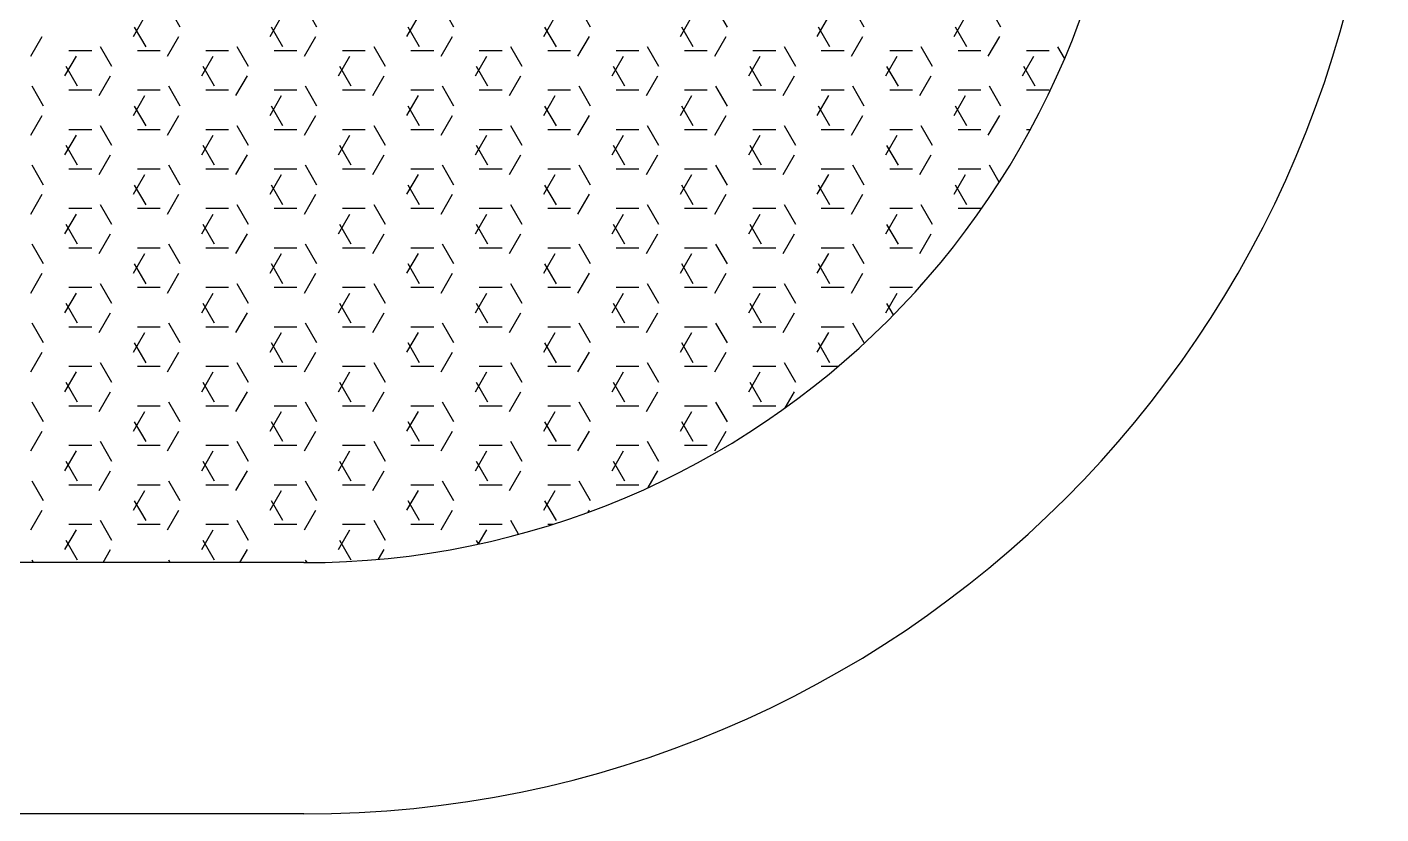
# Model space of a CAD drawing. Header units: inches. Extents: x 17051 to 22421, y 40046 to 42546.
# Drawn here: x 17422.9 to 17460.61, y 41543.14 to 41565.06 of the extents above; entities that cross this region are included whole.
import ezdxf

# ---------------------------------------------------------------- set-up
doc = ezdxf.new("R2010")
doc.units = ezdxf.units.IN
doc.header["$MEASUREMENT"] = 0
doc.layers.add('freecads.com', color=7, linetype='Continuous')

msp = doc.modelspace()

# ---------------------------------------------------------------- linework, layer by layer
at = {"layer": 'freecads.com'}
for p, q in [((17425.862, 41564.8), (17426.18, 41565.35)), ((17427.166, 41565.059), (17426.849, 41565.609)), ((17429.672, 41564.8), (17429.99, 41565.35)), ((17430.976, 41565.059), (17430.659, 41565.609)), ((17433.482, 41564.8), (17433.8, 41565.35)), ((17434.786, 41565.059), (17434.469, 41565.609)), ((17437.292, 41564.8), (17437.61, 41565.35)), ((17438.596, 41565.059), (17438.279, 41565.609)), ((17441.102, 41564.8), (17441.419, 41565.35)), ((17442.406, 41565.059), (17442.089, 41565.609)), ((17444.912, 41564.8), (17445.229, 41565.35)), ((17446.216, 41565.059), (17445.899, 41565.609)), ((17448.722, 41564.8), (17449.039, 41565.35)), ((17450.026, 41565.059), (17449.709, 41565.609)), ((17426.214, 41564.509), (17425.896, 41565.059)), ((17430.024, 41564.509), (17429.706, 41565.059)), ((17433.834, 41564.509), (17433.516, 41565.059)), ((17437.644, 41564.509), (17437.326, 41565.059)), ((17441.454, 41564.509), (17441.136, 41565.059)), ((17445.264, 41564.509), (17444.946, 41565.059)), ((17449.074, 41564.509), (17448.756, 41565.059)), ((17423.005, 41564.25), (17423.322, 41564.8)), ((17426.815, 41564.25), (17427.132, 41564.8)), ((17430.625, 41564.25), (17430.942, 41564.8)), ((17434.435, 41564.25), (17434.752, 41564.8)), ((17438.245, 41564.25), (17438.562, 41564.8)), ((17442.054, 41564.25), (17442.372, 41564.8)), ((17445.864, 41564.25), (17446.182, 41564.8)), ((17449.674, 41564.25), (17449.992, 41564.8)), ((17423.957, 41563.7), (17424.275, 41564.25)), ((17424.067, 41564.409), (17424.702, 41564.409)), ((17425.261, 41563.959), (17424.944, 41564.509)), ((17425.972, 41564.409), (17426.607, 41564.409)), ((17427.767, 41563.7), (17428.085, 41564.25)), ((17427.877, 41564.409), (17428.512, 41564.409)), ((17429.071, 41563.959), (17428.754, 41564.509)), ((17429.782, 41564.409), (17430.417, 41564.409)), ((17431.577, 41563.7), (17431.895, 41564.25)), ((17431.687, 41564.409), (17432.322, 41564.409)), ((17432.881, 41563.959), (17432.564, 41564.509)), ((17433.592, 41564.409), (17434.227, 41564.409)), ((17435.387, 41563.7), (17435.705, 41564.25)), ((17435.497, 41564.409), (17436.132, 41564.409)), ((17436.691, 41563.959), (17436.374, 41564.509)), ((17437.402, 41564.409), (17438.037, 41564.409)), ((17439.197, 41563.7), (17439.515, 41564.25)), ((17439.307, 41564.409), (17439.942, 41564.409)), ((17440.501, 41563.959), (17440.184, 41564.509)), ((17441.212, 41564.409), (17441.847, 41564.409)), ((17443.007, 41563.7), (17443.324, 41564.25)), ((17443.117, 41564.409), (17443.752, 41564.409)), ((17444.311, 41563.959), (17443.994, 41564.509)), ((17445.022, 41564.409), (17445.657, 41564.409)), ((17446.817, 41563.7), (17447.134, 41564.25)), ((17446.927, 41564.409), (17447.562, 41564.409)), ((17448.121, 41563.959), (17447.804, 41564.509)), ((17448.832, 41564.409), (17449.467, 41564.409)), ((17450.627, 41563.7), (17450.944, 41564.25)), ((17450.737, 41564.409), (17451.372, 41564.409)), ((17451.797, 41564.191), (17451.614, 41564.509)), ((17424.309, 41563.409), (17423.991, 41563.959)), ((17428.119, 41563.409), (17427.801, 41563.959)), ((17431.929, 41563.409), (17431.611, 41563.959)), ((17435.739, 41563.409), (17435.421, 41563.959)), ((17439.549, 41563.409), (17439.231, 41563.959)), ((17443.359, 41563.409), (17443.041, 41563.959)), ((17447.169, 41563.409), (17446.851, 41563.959)), ((17450.979, 41563.409), (17450.661, 41563.959)), ((17424.91, 41563.15), (17425.227, 41563.7)), ((17428.72, 41563.15), (17429.037, 41563.7)), ((17432.53, 41563.15), (17432.847, 41563.7)), ((17436.34, 41563.15), (17436.657, 41563.7)), ((17440.15, 41563.15), (17440.467, 41563.7)), ((17443.959, 41563.15), (17444.277, 41563.7)), ((17447.769, 41563.15), (17448.087, 41563.7)), ((17423.356, 41562.859), (17423.039, 41563.409)), ((17424.067, 41563.309), (17424.702, 41563.309)), ((17425.862, 41562.6), (17426.18, 41563.15)), ((17425.972, 41563.309), (17426.607, 41563.309)), ((17427.166, 41562.859), (17426.849, 41563.409)), ((17427.877, 41563.309), (17428.512, 41563.309)), ((17429.672, 41562.6), (17429.99, 41563.15)), ((17429.782, 41563.309), (17430.417, 41563.309)), ((17430.976, 41562.859), (17430.659, 41563.409)), ((17431.687, 41563.309), (17432.322, 41563.309)), ((17433.482, 41562.6), (17433.8, 41563.15)), ((17433.592, 41563.309), (17434.227, 41563.309)), ((17434.786, 41562.859), (17434.469, 41563.409)), ((17435.497, 41563.309), (17436.132, 41563.309)), ((17437.292, 41562.6), (17437.61, 41563.15)), ((17437.402, 41563.309), (17438.037, 41563.309)), ((17438.596, 41562.859), (17438.279, 41563.409)), ((17439.307, 41563.309), (17439.942, 41563.309)), ((17441.102, 41562.6), (17441.419, 41563.15)), ((17441.212, 41563.309), (17441.847, 41563.309)), ((17442.406, 41562.859), (17442.089, 41563.409)), ((17443.117, 41563.309), (17443.752, 41563.309)), ((17444.912, 41562.6), (17445.229, 41563.15)), ((17445.022, 41563.309), (17445.657, 41563.309)), ((17446.216, 41562.859), (17445.899, 41563.409)), ((17446.927, 41563.309), (17447.562, 41563.309)), ((17448.722, 41562.6), (17449.039, 41563.15)), ((17448.832, 41563.309), (17449.467, 41563.309)), ((17450.026, 41562.859), (17449.709, 41563.409)), ((17450.737, 41563.309), (17451.372, 41563.309)), ((17426.214, 41562.309), (17425.896, 41562.859)), ((17430.024, 41562.309), (17429.706, 41562.859)), ((17433.834, 41562.309), (17433.516, 41562.859)), ((17437.644, 41562.309), (17437.326, 41562.859)), ((17441.454, 41562.309), (17441.136, 41562.859)), ((17445.264, 41562.309), (17444.946, 41562.859)), ((17449.074, 41562.309), (17448.756, 41562.859)), ((17423.005, 41562.05), (17423.322, 41562.6)), ((17425.261, 41561.759), (17424.944, 41562.309)), ((17426.815, 41562.05), (17427.132, 41562.6)), ((17429.071, 41561.759), (17428.754, 41562.309)), ((17430.625, 41562.05), (17430.942, 41562.6)), ((17432.881, 41561.759), (17432.564, 41562.309)), ((17434.435, 41562.05), (17434.752, 41562.6)), ((17436.691, 41561.759), (17436.374, 41562.309)), ((17438.245, 41562.05), (17438.562, 41562.6)), ((17440.501, 41561.759), (17440.184, 41562.309)), ((17442.054, 41562.05), (17442.372, 41562.6)), ((17444.311, 41561.759), (17443.994, 41562.309)), ((17445.864, 41562.05), (17446.182, 41562.6)), ((17448.121, 41561.759), (17447.804, 41562.309)), ((17449.674, 41562.05), (17449.992, 41562.6)), ((17423.957, 41561.5), (17424.275, 41562.05)), ((17424.067, 41562.209), (17424.702, 41562.209)), ((17425.972, 41562.209), (17426.607, 41562.209)), ((17427.767, 41561.5), (17428.085, 41562.05)), ((17427.877, 41562.209), (17428.512, 41562.209)), ((17429.782, 41562.209), (17430.417, 41562.209)), ((17431.577, 41561.5), (17431.895, 41562.05)), ((17431.687, 41562.209), (17432.322, 41562.209)), ((17433.592, 41562.209), (17434.227, 41562.209)), ((17435.387, 41561.5), (17435.705, 41562.05)), ((17435.497, 41562.209), (17436.132, 41562.209)), ((17437.402, 41562.209), (17438.037, 41562.209)), ((17439.197, 41561.5), (17439.515, 41562.05)), ((17439.307, 41562.209), (17439.942, 41562.209)), ((17441.212, 41562.209), (17441.847, 41562.209)), ((17443.007, 41561.5), (17443.324, 41562.05)), ((17443.117, 41562.209), (17443.752, 41562.209)), ((17445.022, 41562.209), (17445.657, 41562.209)), ((17446.817, 41561.5), (17447.134, 41562.05)), ((17446.927, 41562.209), (17447.562, 41562.209)), ((17448.832, 41562.209), (17449.467, 41562.209)), ((17450.737, 41562.209), (17450.846, 41562.209)), ((17424.309, 41561.209), (17423.991, 41561.759)), ((17428.119, 41561.209), (17427.801, 41561.759)), ((17431.929, 41561.209), (17431.611, 41561.759)), ((17435.739, 41561.209), (17435.421, 41561.759)), ((17439.549, 41561.209), (17439.231, 41561.759)), ((17443.359, 41561.209), (17443.041, 41561.759)), ((17447.169, 41561.209), (17446.851, 41561.759)), ((17423.356, 41560.659), (17423.039, 41561.209)), ((17424.91, 41560.95), (17425.227, 41561.5)), ((17427.166, 41560.659), (17426.849, 41561.209)), ((17428.72, 41560.95), (17429.037, 41561.5)), ((17430.976, 41560.659), (17430.659, 41561.209)), ((17432.53, 41560.95), (17432.847, 41561.5)), ((17434.786, 41560.659), (17434.469, 41561.209)), ((17436.34, 41560.95), (17436.657, 41561.5)), ((17438.596, 41560.659), (17438.279, 41561.209)), ((17440.15, 41560.95), (17440.467, 41561.5)), ((17442.406, 41560.659), (17442.089, 41561.209)), ((17443.959, 41560.95), (17444.277, 41561.5)), ((17446.216, 41560.659), (17445.899, 41561.209)), ((17447.769, 41560.95), (17448.087, 41561.5)), ((17449.98, 41560.739), (17449.709, 41561.209)), ((17424.067, 41561.109), (17424.702, 41561.109)), ((17425.862, 41560.4), (17426.18, 41560.95)), ((17425.972, 41561.109), (17426.607, 41561.109)), ((17427.877, 41561.109), (17428.512, 41561.109)), ((17429.672, 41560.4), (17429.99, 41560.95)), ((17429.782, 41561.109), (17430.417, 41561.109)), ((17431.687, 41561.109), (17432.322, 41561.109)), ((17433.482, 41560.4), (17433.8, 41560.95)), ((17433.592, 41561.109), (17434.227, 41561.109)), ((17435.497, 41561.109), (17436.132, 41561.109)), ((17437.292, 41560.4), (17437.61, 41560.95)), ((17437.402, 41561.109), (17438.037, 41561.109)), ((17439.307, 41561.109), (17439.942, 41561.109)), ((17441.102, 41560.4), (17441.419, 41560.95)), ((17441.212, 41561.109), (17441.847, 41561.109)), ((17443.117, 41561.109), (17443.752, 41561.109)), ((17444.912, 41560.4), (17445.229, 41560.95)), ((17445.022, 41561.109), (17445.657, 41561.109)), ((17446.927, 41561.109), (17447.562, 41561.109)), ((17448.722, 41560.4), (17449.039, 41560.95)), ((17448.832, 41561.109), (17449.467, 41561.109)), ((17426.214, 41560.109), (17425.896, 41560.659)), ((17430.024, 41560.109), (17429.706, 41560.659)), ((17433.834, 41560.109), (17433.516, 41560.659)), ((17437.644, 41560.109), (17437.326, 41560.659)), ((17441.454, 41560.109), (17441.136, 41560.659)), ((17445.264, 41560.109), (17444.946, 41560.659)), ((17449.074, 41560.109), (17448.756, 41560.659)), ((17423.005, 41559.85), (17423.322, 41560.4)), ((17425.261, 41559.559), (17424.944, 41560.109)), ((17426.815, 41559.85), (17427.132, 41560.4)), ((17429.071, 41559.559), (17428.754, 41560.109)), ((17430.625, 41559.85), (17430.942, 41560.4)), ((17432.881, 41559.559), (17432.564, 41560.109)), ((17434.435, 41559.85), (17434.752, 41560.4)), ((17436.691, 41559.559), (17436.374, 41560.109)), ((17438.245, 41559.85), (17438.562, 41560.4)), ((17440.501, 41559.559), (17440.184, 41560.109)), ((17442.054, 41559.85), (17442.372, 41560.4)), ((17444.311, 41559.559), (17443.994, 41560.109)), ((17445.864, 41559.85), (17446.182, 41560.4)), ((17448.121, 41559.559), (17447.804, 41560.109)), ((17423.957, 41559.301), (17424.275, 41559.85)), ((17424.067, 41560.01), (17424.702, 41560.01)), ((17425.972, 41560.01), (17426.607, 41560.01)), ((17427.767, 41559.301), (17428.085, 41559.85)), ((17427.877, 41560.01), (17428.512, 41560.01)), ((17429.782, 41560.01), (17430.417, 41560.01)), ((17431.577, 41559.301), (17431.895, 41559.85)), ((17431.687, 41560.01), (17432.322, 41560.01)), ((17433.592, 41560.01), (17434.227, 41560.01)), ((17435.387, 41559.301), (17435.705, 41559.85)), ((17435.497, 41560.01), (17436.132, 41560.01)), ((17437.402, 41560.01), (17438.037, 41560.01)), ((17439.197, 41559.301), (17439.515, 41559.85)), ((17439.307, 41560.01), (17439.942, 41560.01)), ((17441.212, 41560.01), (17441.847, 41560.01)), ((17443.007, 41559.301), (17443.324, 41559.85)), ((17443.117, 41560.01), (17443.752, 41560.01)), ((17445.022, 41560.01), (17445.657, 41560.01)), ((17446.817, 41559.301), (17447.134, 41559.85)), ((17446.927, 41560.01), (17447.562, 41560.01)), ((17448.832, 41560.01), (17449.467, 41560.01)), ((17424.309, 41559.009), (17423.991, 41559.559)), ((17424.91, 41558.751), (17425.227, 41559.301)), ((17428.119, 41559.009), (17427.801, 41559.559)), ((17428.72, 41558.751), (17429.037, 41559.301)), ((17431.929, 41559.009), (17431.611, 41559.559)), ((17432.53, 41558.751), (17432.847, 41559.301)), ((17435.739, 41559.009), (17435.421, 41559.559)), ((17436.34, 41558.751), (17436.657, 41559.301)), ((17439.549, 41559.009), (17439.231, 41559.559)), ((17440.15, 41558.751), (17440.467, 41559.301)), ((17443.359, 41559.009), (17443.041, 41559.559)), ((17443.959, 41558.751), (17444.277, 41559.301)), ((17447.169, 41559.009), (17446.851, 41559.559)), ((17447.769, 41558.751), (17448.087, 41559.301)), ((17423.356, 41558.46), (17423.039, 41559.009)), ((17427.166, 41558.46), (17426.849, 41559.009)), ((17430.976, 41558.46), (17430.659, 41559.009)), ((17434.786, 41558.46), (17434.469, 41559.009)), ((17438.596, 41558.46), (17438.279, 41559.009)), ((17442.406, 41558.46), (17442.089, 41559.009)), ((17446.216, 41558.46), (17445.899, 41559.009)), ((17424.067, 41558.91), (17424.702, 41558.91)), ((17425.862, 41558.201), (17426.18, 41558.751)), ((17425.972, 41558.91), (17426.607, 41558.91)), ((17427.877, 41558.91), (17428.512, 41558.91)), ((17429.672, 41558.201), (17429.99, 41558.751)), ((17429.782, 41558.91), (17430.417, 41558.91)), ((17431.687, 41558.91), (17432.322, 41558.91)), ((17433.482, 41558.201), (17433.8, 41558.751)), ((17433.592, 41558.91), (17434.227, 41558.91)), ((17435.497, 41558.91), (17436.132, 41558.91)), ((17437.292, 41558.201), (17437.61, 41558.751)), ((17437.402, 41558.91), (17438.037, 41558.91)), ((17439.307, 41558.91), (17439.942, 41558.91)), ((17441.102, 41558.201), (17441.419, 41558.751)), ((17441.212, 41558.91), (17441.847, 41558.91)), ((17443.117, 41558.91), (17443.752, 41558.91)), ((17444.912, 41558.201), (17445.229, 41558.751)), ((17445.022, 41558.91), (17445.657, 41558.91)), ((17446.927, 41558.91), (17447.562, 41558.91)), ((17423.005, 41557.651), (17423.322, 41558.201)), ((17426.214, 41557.91), (17425.896, 41558.46)), ((17426.815, 41557.651), (17427.132, 41558.201)), ((17430.024, 41557.91), (17429.706, 41558.46)), ((17430.625, 41557.651), (17430.942, 41558.201)), ((17433.834, 41557.91), (17433.516, 41558.46)), ((17434.435, 41557.651), (17434.752, 41558.201)), ((17437.644, 41557.91), (17437.326, 41558.46)), ((17438.245, 41557.651), (17438.562, 41558.201)), ((17441.454, 41557.91), (17441.136, 41558.46)), ((17442.054, 41557.651), (17442.372, 41558.201)), ((17445.264, 41557.91), (17444.946, 41558.46)), ((17445.864, 41557.651), (17446.182, 41558.201)), ((17424.067, 41557.81), (17424.702, 41557.81)), ((17425.261, 41557.36), (17424.944, 41557.91)), ((17425.972, 41557.81), (17426.607, 41557.81)), ((17427.877, 41557.81), (17428.512, 41557.81)), ((17429.071, 41557.36), (17428.754, 41557.91)), ((17429.782, 41557.81), (17430.417, 41557.81)), ((17431.687, 41557.81), (17432.322, 41557.81)), ((17432.881, 41557.36), (17432.564, 41557.91)), ((17433.592, 41557.81), (17434.227, 41557.81)), ((17435.497, 41557.81), (17436.132, 41557.81)), ((17436.691, 41557.36), (17436.374, 41557.91)), ((17437.402, 41557.81), (17438.037, 41557.81)), ((17439.307, 41557.81), (17439.942, 41557.81)), ((17440.501, 41557.36), (17440.184, 41557.91)), ((17441.212, 41557.81), (17441.847, 41557.81)), ((17443.117, 41557.81), (17443.752, 41557.81)), ((17444.311, 41557.36), (17443.994, 41557.91)), ((17445.022, 41557.81), (17445.657, 41557.81)), ((17446.927, 41557.81), (17447.562, 41557.81)), ((17447.82, 41557.882), (17447.804, 41557.91)), ((17423.957, 41557.101), (17424.275, 41557.651)), ((17427.767, 41557.101), (17428.085, 41557.651)), ((17431.577, 41557.101), (17431.895, 41557.651)), ((17435.387, 41557.101), (17435.705, 41557.651)), ((17439.197, 41557.101), (17439.515, 41557.651)), ((17443.007, 41557.101), (17443.324, 41557.651)), ((17446.817, 41557.101), (17447.134, 41557.651)), ((17424.309, 41556.81), (17423.991, 41557.36)), ((17424.91, 41556.551), (17425.227, 41557.101)), ((17428.119, 41556.81), (17427.801, 41557.36)), ((17428.72, 41556.551), (17429.037, 41557.101)), ((17431.929, 41556.81), (17431.611, 41557.36)), ((17432.53, 41556.551), (17432.847, 41557.101)), ((17435.739, 41556.81), (17435.421, 41557.36)), ((17436.34, 41556.551), (17436.657, 41557.101)), ((17439.549, 41556.81), (17439.231, 41557.36)), ((17440.15, 41556.551), (17440.467, 41557.101)), ((17443.359, 41556.81), (17443.041, 41557.36)), ((17443.959, 41556.551), (17444.277, 41557.101)), ((17447.035, 41557.041), (17446.851, 41557.36)), ((17423.356, 41556.26), (17423.039, 41556.81)), ((17424.067, 41556.71), (17424.702, 41556.71)), ((17425.972, 41556.71), (17426.607, 41556.71)), ((17427.166, 41556.26), (17426.849, 41556.81)), ((17427.877, 41556.71), (17428.512, 41556.71)), ((17429.782, 41556.71), (17430.417, 41556.71)), ((17430.976, 41556.26), (17430.659, 41556.81)), ((17431.687, 41556.71), (17432.322, 41556.71)), ((17433.592, 41556.71), (17434.227, 41556.71)), ((17434.786, 41556.26), (17434.469, 41556.81)), ((17435.497, 41556.71), (17436.132, 41556.71)), ((17437.402, 41556.71), (17438.037, 41556.71)), ((17438.596, 41556.26), (17438.279, 41556.81)), ((17439.307, 41556.71), (17439.942, 41556.71)), ((17441.212, 41556.71), (17441.847, 41556.71)), ((17442.406, 41556.26), (17442.089, 41556.81)), ((17443.117, 41556.71), (17443.752, 41556.71)), ((17445.022, 41556.71), (17445.657, 41556.71)), ((17446.216, 41556.26), (17445.899, 41556.81)), ((17425.862, 41556.001), (17426.18, 41556.551)), ((17429.672, 41556.001), (17429.99, 41556.551)), ((17433.482, 41556.001), (17433.8, 41556.551)), ((17437.292, 41556.001), (17437.61, 41556.551)), ((17441.102, 41556.001), (17441.419, 41556.551)), ((17444.912, 41556.001), (17445.229, 41556.551)), ((17423.005, 41555.451), (17423.322, 41556.001)), ((17426.214, 41555.71), (17425.896, 41556.26)), ((17426.815, 41555.451), (17427.132, 41556.001)), ((17430.024, 41555.71), (17429.706, 41556.26)), ((17430.625, 41555.451), (17430.942, 41556.001)), ((17433.834, 41555.71), (17433.516, 41556.26)), ((17434.435, 41555.451), (17434.752, 41556.001)), ((17437.644, 41555.71), (17437.326, 41556.26)), ((17438.245, 41555.451), (17438.562, 41556.001)), ((17441.454, 41555.71), (17441.136, 41556.26)), ((17442.054, 41555.451), (17442.372, 41556.001)), ((17445.264, 41555.71), (17444.946, 41556.26)), ((17424.067, 41555.61), (17424.702, 41555.61)), ((17425.261, 41555.16), (17424.944, 41555.71)), ((17425.972, 41555.61), (17426.607, 41555.61)), ((17427.877, 41555.61), (17428.512, 41555.61)), ((17429.071, 41555.16), (17428.754, 41555.71)), ((17429.782, 41555.61), (17430.417, 41555.61)), ((17431.687, 41555.61), (17432.322, 41555.61)), ((17432.881, 41555.16), (17432.564, 41555.71)), ((17433.592, 41555.61), (17434.227, 41555.61)), ((17435.497, 41555.61), (17436.132, 41555.61)), ((17436.691, 41555.16), (17436.374, 41555.71)), ((17437.402, 41555.61), (17438.037, 41555.61)), ((17439.307, 41555.61), (17439.942, 41555.61)), ((17440.501, 41555.16), (17440.184, 41555.71)), ((17441.212, 41555.61), (17441.847, 41555.61)), ((17443.117, 41555.61), (17443.752, 41555.61)), ((17444.311, 41555.16), (17443.994, 41555.71)), ((17445.022, 41555.61), (17445.499, 41555.61)), ((17423.957, 41554.901), (17424.275, 41555.451)), ((17424.309, 41554.61), (17423.991, 41555.16)), ((17427.767, 41554.901), (17428.085, 41555.451)), ((17428.119, 41554.61), (17427.801, 41555.16)), ((17431.577, 41554.901), (17431.895, 41555.451)), ((17431.929, 41554.61), (17431.611, 41555.16)), ((17435.387, 41554.901), (17435.705, 41555.451)), ((17435.739, 41554.61), (17435.421, 41555.16)), ((17439.197, 41554.901), (17439.515, 41555.451)), ((17439.549, 41554.61), (17439.231, 41555.16)), ((17443.007, 41554.901), (17443.324, 41555.451)), ((17443.359, 41554.61), (17443.041, 41555.16)), ((17424.91, 41554.351), (17425.227, 41554.901)), ((17428.72, 41554.351), (17429.037, 41554.901)), ((17432.53, 41554.351), (17432.847, 41554.901)), ((17436.34, 41554.351), (17436.657, 41554.901)), ((17440.15, 41554.351), (17440.467, 41554.901)), ((17444.018, 41554.453), (17444.277, 41554.901)), ((17423.356, 41554.06), (17423.039, 41554.61)), ((17424.067, 41554.51), (17424.702, 41554.51)), ((17425.972, 41554.51), (17426.607, 41554.51)), ((17427.166, 41554.06), (17426.849, 41554.61)), ((17427.877, 41554.51), (17428.512, 41554.51)), ((17429.782, 41554.51), (17430.417, 41554.51)), ((17430.976, 41554.06), (17430.659, 41554.61)), ((17431.687, 41554.51), (17432.322, 41554.51)), ((17433.592, 41554.51), (17434.227, 41554.51)), ((17434.786, 41554.06), (17434.469, 41554.61)), ((17435.497, 41554.51), (17436.132, 41554.51)), ((17437.402, 41554.51), (17438.037, 41554.51)), ((17438.596, 41554.06), (17438.279, 41554.61)), ((17439.307, 41554.51), (17439.942, 41554.51)), ((17441.212, 41554.51), (17441.847, 41554.51)), ((17442.406, 41554.06), (17442.089, 41554.61)), ((17443.117, 41554.51), (17443.752, 41554.51)), ((17425.862, 41553.801), (17426.18, 41554.351)), ((17426.214, 41553.51), (17425.896, 41554.06)), ((17429.672, 41553.801), (17429.99, 41554.351)), ((17430.024, 41553.51), (17429.706, 41554.06)), ((17433.482, 41553.801), (17433.8, 41554.351)), ((17433.834, 41553.51), (17433.516, 41554.06)), ((17437.292, 41553.801), (17437.61, 41554.351)), ((17437.644, 41553.51), (17437.326, 41554.06)), ((17441.102, 41553.801), (17441.419, 41554.351)), ((17441.454, 41553.51), (17441.136, 41554.06)), ((17423.005, 41553.251), (17423.322, 41553.801)), ((17426.815, 41553.251), (17427.132, 41553.801)), ((17430.625, 41553.251), (17430.942, 41553.801)), ((17434.435, 41553.251), (17434.752, 41553.801)), ((17438.245, 41553.251), (17438.562, 41553.801)), ((17442.054, 41553.251), (17442.372, 41553.801)), ((17424.067, 41553.41), (17424.702, 41553.41)), ((17425.261, 41552.96), (17424.944, 41553.51)), ((17425.972, 41553.41), (17426.607, 41553.41)), ((17427.877, 41553.41), (17428.512, 41553.41)), ((17429.071, 41552.96), (17428.754, 41553.51)), ((17429.782, 41553.41), (17430.417, 41553.41)), ((17431.687, 41553.41), (17432.322, 41553.41)), ((17432.881, 41552.96), (17432.564, 41553.51)), ((17433.592, 41553.41), (17434.227, 41553.41)), ((17435.497, 41553.41), (17436.132, 41553.41)), ((17436.691, 41552.96), (17436.374, 41553.51)), ((17437.402, 41553.41), (17438.037, 41553.41)), ((17439.307, 41553.41), (17439.942, 41553.41)), ((17440.501, 41552.96), (17440.184, 41553.51)), ((17441.212, 41553.41), (17441.847, 41553.41)), ((17423.957, 41552.701), (17424.275, 41553.251)), ((17424.309, 41552.41), (17423.991, 41552.96)), ((17427.767, 41552.701), (17428.085, 41553.251)), ((17428.119, 41552.41), (17427.801, 41552.96)), ((17431.577, 41552.701), (17431.895, 41553.251)), ((17431.929, 41552.41), (17431.611, 41552.96)), ((17435.387, 41552.701), (17435.705, 41553.251)), ((17435.739, 41552.41), (17435.421, 41552.96)), ((17439.197, 41552.701), (17439.515, 41553.251)), ((17439.549, 41552.41), (17439.231, 41552.96)), ((17424.91, 41552.152), (17425.227, 41552.701)), ((17428.72, 41552.152), (17429.037, 41552.701)), ((17432.53, 41552.152), (17432.847, 41552.701)), ((17436.34, 41552.152), (17436.657, 41552.701)), ((17440.197, 41552.233), (17440.467, 41552.701)), ((17423.356, 41551.86), (17423.039, 41552.41)), ((17424.067, 41552.311), (17424.702, 41552.311)), ((17425.862, 41551.602), (17426.18, 41552.152)), ((17425.972, 41552.311), (17426.607, 41552.311)), ((17427.166, 41551.86), (17426.849, 41552.41)), ((17427.877, 41552.311), (17428.512, 41552.311)), ((17429.672, 41551.602), (17429.99, 41552.152)), ((17429.782, 41552.311), (17430.417, 41552.311)), ((17430.976, 41551.86), (17430.659, 41552.41)), ((17431.687, 41552.311), (17432.322, 41552.311)), ((17433.482, 41551.602), (17433.8, 41552.152)), ((17433.592, 41552.311), (17434.227, 41552.311)), ((17434.786, 41551.86), (17434.469, 41552.41)), ((17435.497, 41552.311), (17436.132, 41552.311)), ((17437.292, 41551.602), (17437.61, 41552.152)), ((17437.402, 41552.311), (17438.037, 41552.311)), ((17438.596, 41551.86), (17438.279, 41552.41)), ((17439.307, 41552.311), (17439.942, 41552.311)), ((17426.214, 41551.311), (17425.896, 41551.86)), ((17430.024, 41551.311), (17429.706, 41551.86)), ((17433.834, 41551.311), (17433.516, 41551.86)), ((17437.644, 41551.311), (17437.326, 41551.86)), ((17423.005, 41551.052), (17423.322, 41551.602)), ((17426.815, 41551.052), (17427.132, 41551.602)), ((17430.625, 41551.052), (17430.942, 41551.602)), ((17434.435, 41551.052), (17434.752, 41551.602)), ((17438.53, 41551.547), (17438.562, 41551.602)), ((17423.957, 41550.502), (17424.275, 41551.052)), ((17424.067, 41551.211), (17424.702, 41551.211)), ((17425.261, 41550.761), (17424.944, 41551.311)), ((17425.972, 41551.211), (17426.607, 41551.211)), ((17427.767, 41550.502), (17428.085, 41551.052)), ((17427.877, 41551.211), (17428.512, 41551.211)), ((17429.071, 41550.761), (17428.754, 41551.311)), ((17429.782, 41551.211), (17430.417, 41551.211)), ((17431.577, 41550.502), (17431.895, 41551.052)), ((17431.687, 41551.211), (17432.322, 41551.211)), ((17432.881, 41550.761), (17432.564, 41551.311)), ((17433.592, 41551.211), (17434.227, 41551.211)), ((17435.479, 41550.662), (17435.705, 41551.052)), ((17435.497, 41551.211), (17436.132, 41551.211)), ((17436.592, 41550.932), (17436.374, 41551.311)), ((17437.402, 41551.211), (17437.545, 41551.211)), ((17424.309, 41550.211), (17423.991, 41550.761)), ((17428.119, 41550.211), (17427.801, 41550.761)), ((17431.929, 41550.211), (17431.611, 41550.761)), ((17435.479, 41550.661), (17435.421, 41550.761)), ((17425.018, 41550.14), (17425.227, 41550.502)), ((17428.828, 41550.14), (17429.037, 41550.502)), ((17432.693, 41550.235), (17432.847, 41550.502)), ((17430.61, 41550.14), (17385.903, 41550.14)), ((17423.079, 41550.14), (17423.039, 41550.211)), ((17426.889, 41550.14), (17426.849, 41550.211)), ((17430.699, 41550.14), (17430.659, 41550.211)), ((17430.61, 41543.14), (17380.966, 41543.14))]:
    msp.add_line(p, q, dxfattribs=at)
for radius in [30, 23]:
    msp.add_arc((17430.61, 41573.14), radius, 270, 0, dxfattribs=at)

doc.saveas('drawing.dxf')
